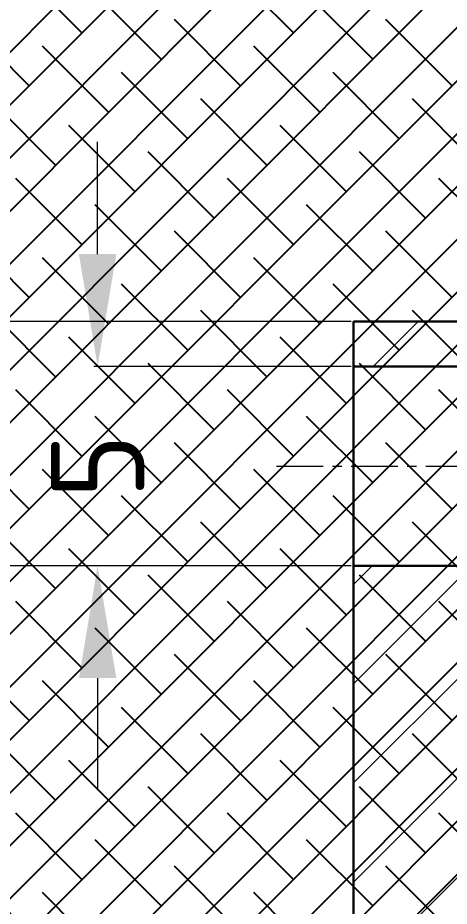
# Model space of a CAD drawing. Header units: inches. Extents: x 975 to 1816, y 133 to 420.
# Drawn here: x 1703.82 to 1715.37, y 279.3 to 303.05 of the extents above; entities that cross this region are included whole.
import ezdxf

# ---------------------------------------------------------------- set-up
doc = ezdxf.new("R2010")
doc.units = ezdxf.units.IN
doc.header["$MEASUREMENT"] = 0
doc.linetypes.add('CENTER', pattern=[2, 1.25, -0.25, 0.25, -0.25])
doc.layers.get('0').update_dxf_attribs({"lineweight": 30})
doc.layers.add('Center', color=1, linetype='CENTER', lineweight=18)
doc.layers.add('Light continous', color=4, linetype='Continuous', lineweight=18)
doc.layers.add('FORMAT', color=7, linetype='Continuous')
doc.styles.add('TCVN', font='tcvn+7284-2003r.ttf', dxfattribs={"height": 2.5})
doc.dimstyles.new('TCVN', dxfattribs={"dimtxt": 2.5, "dimasz": 3, "dimexe": 0.1, "dimexo": 0.0625, "dimgap": 0.09, "dimtad": 0, "dimtoh": 1, "dimdec": 0, "dimzin": 0, "dimdsep": 46, "dimtxsty": 'TCVN', "dimcen": 0.09, "dimclrd": 2, "dimclre": 2, "dimclrt": 1, "dimadec": 0, "dimazin": 0, "dimtfac": 1, "dimtdec": 0, "dimtofl": 0, "dimtmove": 0, "dimatfit": 3, "dimfxl": 1, "dimtolj": 1, "dimtzin": 0, "dimlwd": 18, "dimlwe": 18, "dimarcsym": 0})

# ---------------------------------------------------------------- blocks, each defined once
blk = doc.blocks.new('*D100')
at = {"layer": 'Center', "color": 2, "linetype": 'Continuous', "lineweight": 18, "transparency": 16777216}
blk.add_line((1703.993277180849, 314.5458163158758), (1690.253724465533, 300.8062636005611), dxfattribs=at)
for start, end in [(143.8721576428001, 173.069742634752), (186.930257365248, 216.1278423571999)]:
    blk.add_arc((1704.037471354673, 314.5900104897), 19.39316179093876, start, end, dxfattribs=at)
at = {"layer": 'Center', "color": 2, "transparency": 16777216}
for points in [[(1687.99370673232, 326.3491518538538), (1688.753387677862, 325.6988558743336), (1690.324435143652, 328.3030467007202)], [(1688.753387677862, 303.4811651050664), (1687.99370673232, 302.8308691255462), (1690.324435143652, 300.8769742786798)]]:
    blk.add_solid(points, dxfattribs=at)
at = {"layer": 'Defpoints', "color": 0, "transparency": 16777216}
for p in [(1687.338960388345, 331.2885214560271), (1720.735982321001, 331.2885214560271), (1690.605511206573, 328.021970637799), (1717.469431502773, 328.021970637799), (1685.305115527403, 319.6093301059493)]:
    blk.add_point(p, dxfattribs=at)
at = {"layer": 'Center', "color": 1, "transparency": 16777216, "insert": (1684.644309563733, 314.5900104896994), "char_height": 2.5, "attachment_point": 5, "rotation": 90, "style": 'TCVN'}
blk.add_mtext('\\A1;90°', dxfattribs=at)
blk = doc.blocks.new('*D101')
at = {"layer": 'Center', "color": 2, "linetype": 'Continuous', "lineweight": 18, "transparency": 16777216}
for p, q in [((1705.960697094886, 296.7275041170869), (1705.960697094886, 299.7275041170869)), ((1712.746624588224, 293.7275041170869), (1705.860697094887, 293.7275041170869)), ((1712.746624588224, 288.39732977834), (1705.860697094887, 288.39732977834)), ((1705.960697094886, 285.39732977834), (1705.960697094886, 282.39732977834))]:
    blk.add_line(p, q, dxfattribs=at)
at = {"layer": 'Center', "color": 2, "transparency": 16777216}
for points in [[(1705.460697094886, 296.7275041170869), (1706.460697094886, 296.7275041170869), (1705.960697094886, 293.7275041170869)], [(1705.460697094886, 285.39732977834), (1706.460697094886, 285.39732977834), (1705.960697094886, 288.39732977834)]]:
    blk.add_solid(points, dxfattribs=at)
at = {"layer": 'Defpoints', "color": 0, "transparency": 16777216}
for p in [(1712.809124588224, 293.7275041170869), (1705.960697094886, 288.39732977834), (1712.809124588224, 288.39732977834)]:
    blk.add_point(p, dxfattribs=at)
at = {"layer": 'Center', "color": 1, "transparency": 16777216, "insert": (1705.960697094886, 291.0624169477128), "char_height": 2.5, "attachment_point": 5, "rotation": 90, "style": 'TCVN'}
blk.add_mtext('\\A1;5', dxfattribs=at)
blk = doc.blocks.new('*D102')
at = {"layer": 'Center', "color": 2, "linetype": 'Continuous', "lineweight": 18, "transparency": 16777216}
for p, q in [((1712.746624588224, 294.9255789259865), (1688.680572402831, 294.9255789259865)), ((1688.780572402831, 291.9255789259865), (1688.780572402831, 281.0655789259869)), ((1688.780572402831, 261.0513277966219), (1688.780572402831, 271.785578925987)), ((1712.746624588224, 258.0513277966219), (1688.680572402831, 258.0513277966219))]:
    blk.add_line(p, q, dxfattribs=at)
at = {"layer": 'Center', "color": 2, "transparency": 16777216}
for points in [[(1688.280572402831, 291.9255789259865), (1689.280572402831, 291.9255789259865), (1688.780572402831, 294.9255789259865)], [(1688.280572402831, 261.0513277966219), (1689.280572402831, 261.0513277966219), (1688.780572402831, 258.0513277966219)]]:
    blk.add_solid(points, dxfattribs=at)
at = {"layer": 'Defpoints', "color": 0, "transparency": 16777216}
for p in [(1712.809124588224, 294.9255789259865), (1688.780572402831, 258.0513277966219), (1712.809124588224, 258.0513277966219)]:
    blk.add_point(p, dxfattribs=at)
at = {"layer": 'Center', "color": 1, "transparency": 16777216, "insert": (1688.780572402831, 276.4255789259864), "char_height": 2.5, "width": 27.69699310960618, "attachment_point": 5, "rotation": 90, "style": 'TCVN'}
blk.add_mtext('\\A1;{\\fTCVN 7284|b0|i0|c163|p34;%%C}37 {\\H0.7x;\\S+2^ -1;}', dxfattribs=at)
blk = doc.blocks.new('*D73')
at = {"layer": 'Center', "color": 2, "linetype": 'Continuous', "lineweight": 18, "transparency": 16777216}
for p, q in [((1712.746624588224, 288.39732977834), (1695.895039697366, 288.39732977834)), ((1695.995039697365, 285.39732977834), (1695.995039697365, 277.8014543521632)), ((1695.995039697365, 260.9255789259865), (1695.995039697365, 268.5214543521632)), ((1712.746624588224, 257.9255789259865), (1695.895039697366, 257.9255789259865))]:
    blk.add_line(p, q, dxfattribs=at)
at = {"layer": 'Center', "color": 2, "transparency": 16777216}
for points in [[(1695.495039697365, 285.39732977834), (1696.495039697365, 285.39732977834), (1695.995039697365, 288.39732977834)], [(1695.495039697365, 260.9255789259865), (1696.495039697365, 260.9255789259865), (1695.995039697365, 257.9255789259865)]]:
    blk.add_solid(points, dxfattribs=at)
at = {"layer": 'Defpoints', "color": 0, "transparency": 16777216}
for p in [(1712.809124588224, 288.39732977834), (1695.995039697365, 257.9255789259865), (1712.809124588224, 257.9255789259865)]:
    blk.add_point(p, dxfattribs=at)
at = {"layer": 'Center', "color": 1, "transparency": 16777216, "insert": (1695.995039697365, 273.1614543521627), "char_height": 2.5, "width": 24.72463435080612, "attachment_point": 5, "rotation": 90, "style": 'TCVN'}
blk.add_mtext('\\A1;{\\fTCVN 7284|b0|i0|c163|p34;%%C}30 {\\H0.7x;\\S+2^ -1;}', dxfattribs=at)

msp = doc.modelspace()

# ---------------------------------------------------------------- hatches: boundary and pattern name
at = {"layer": 'FORMAT'}
h = msp.add_hatch(dxfattribs=at)
h.set_pattern_fill('ANSI38', color=3, scale=8)
h.set_pattern_definition([(45, (0, 0), (-0.7071067811865476, 0.7071067811865476), []), (135, (0, 0), (-2.121320343559642, 0.7071067811865477), [2.5, -1.5])])
edge = h.paths.add_edge_path()
edge.add_spline(control_points=[(1730.452168088757, 297.7485023973689), (1730.285728528247, 296.4317459993408), (1730.085800298704, 295.1202244110278), (1729.621823278118, 292.5073804681757), (1729.357993544905, 291.2076988358901), (1729.064970101623, 289.9144644752643)], knot_values=[0, 0, 0, 0, 0.5, 0.5, 1, 1, 1, 1], degree=3, periodic=0)
edge.add_spline(control_points=[(1731.444273930099, 297.6230990498253), (1731.187652586418, 295.5928858293191), (1730.851973402571, 293.5742801988937), (1730.316667427846, 290.9446582254028), (1730.181809548154, 290.3182525334884), (1730.03301554998, 289.661618337234)], knot_values=[0, 0, 0, 0, 0.7611547269163046, 0.7611547269163046, 1, 1, 1, 1], degree=3, periodic=0)
edge.add_spline(control_points=[(1730.943895520978, 303.1019862424736), (1730.84376415432, 301.3190053810437), (1730.677951474604, 299.534746707148), (1730.452168088757, 297.7485023973689)], knot_values=[0, 0, 0, 0, 1, 1, 1, 1], degree=3, periodic=0)
edge.add_spline(control_points=[(1731.942322294953, 303.0459150643984), (1731.850643965292, 301.4134525039714), (1731.704708218227, 299.7809783358074), (1731.487945774758, 297.9730808471183), (1731.466393346268, 297.7980927993427), (1731.444273930099, 297.6230990498254)], knot_values=[0, 0, 0, 0, 0.9032119227651163, 0.9032119227651163, 1, 1, 1, 1], degree=3, periodic=0)
edge.add_spline(control_points=[(1729.064970084637, 289.9144644908318), (1729.00875471087, 289.6662794678522), (1728.950662141649, 289.4221722932974), (1728.860428501862, 289.0617890820162), (1728.829835436077, 288.9426261091235), (1728.767572244957, 288.7062217248888), (1728.735795601367, 288.5886021098069), (1728.639777064063, 288.242203693661), (1728.574800492607, 288.0195995710824), (1728.442989047243, 287.5903208000569), (1728.376148732474, 287.3836367716834), (1728.24099887523, 286.9867790794526), (1728.173973679667, 286.8004028724715), (1728.042574368979, 286.4533024840868), (1727.978106580781, 286.2923266551946), (1727.885056615959, 286.0725518880266), (1727.854648379764, 286.0029384228861), (1727.796753487964, 285.8744786658239), (1727.769107637001, 285.8152442482717), (1727.690933150726, 285.6536993831475), (1727.645032955445, 285.5672158907809), (1727.608868441137, 285.5080197645573)], knot_values=[0, 0, 0, 0, 0.1249999999999986, 0.1249999999999986, 0.1874999999999983, 0.1874999999999983, 0.2499999999999986, 0.2499999999999986, 0.3749999999999991, 0.3749999999999991, 0.4999999999999997, 0.4999999999999997, 0.6250000000000001, 0.6250000000000001, 0.7500000000000008, 0.7500000000000008, 0.8125000000000006, 0.8125000000000006, 0.8750000000000002, 0.8750000000000002, 1, 1, 1, 1], degree=3, periodic=0)
edge.add_line((1730.03301554998, 289.661618337234), (1728.462220156882, 284.986684124843))
edge.add_spline(control_points=[(1727.605402175632, 285.5023985671252), (1727.557193921368, 285.4249680820809), (1727.518475217396, 285.3641591362089), (1727.478755738532, 285.3020727128484), (1727.468578660768, 285.2862561287184), (1727.454864175001, 285.2649118179153), (1727.451351042549, 285.2594189728033), (1727.451302315938, 285.2592702267382)], knot_values=[0, 0, 0, 0, 0.5000000000000004, 0.5000000000000004, 0.7500000000000002, 0.7500000000000002, 1, 1, 1, 1], degree=3, periodic=0)
edge.add_arc((1658.490222768749, 307.8497144500652), 72.56692540352682, 341.1173419541656, 341.8621086135195)
edge.add_line((1728.462220156882, 284.986684124843), (1728.251291180215, 284.494075999816))
edge.add_spline(control_points=[(1729.071383465929, 276.4255789259864), (1729.071383465929, 277.0466073236352), (1729.063026346527, 277.6675955553404), (1729.013491826943, 279.4805227463826), (1728.947704350939, 280.6194315576828), (1728.802546006329, 282.1071865056766), (1728.742465303957, 282.5824702548135), (1728.621950072725, 283.3029313427652), (1728.565793675596, 283.5753490219801), (1728.458531458113, 283.9703488214949), (1728.413823501603, 284.1108471895071), (1728.325705273656, 284.3256275326477), (1728.291266131061, 284.4013654954591), (1728.24677367561, 284.4805869758448)], knot_values=[4.712388980384691, 4.712388980384691, 4.712388980384691, 4.712388980384691, 4.950250056017024, 4.950250056017024, 5.42597220728169, 5.42597220728169, 5.690322979608749, 5.690322979608749, 5.889810372456337, 5.889810372456337, 6.015113336760721, 6.015113336760721, 6.084076073760992, 6.084076073760992, 6.084076073760992, 6.084076073760992], degree=3, periodic=0)
edge.add_line((1727.115383119308, 284.1768467941259), (1727.201383465929, 284.1455452278196))
edge.add_arc((1727.810383465929, 284.1395571414383), 0.6960000000000092, 161.1173419541656, 176.9287885074022)
edge.add_ellipse((1727.201383465929, 276.4255789259864), major_axis=(0, 7.71996630183321), ratio=0.112694792436266, start_angle=270.0000000000001, end_angle=360)
edge.add_spline(control_points=[(1731.033987067025, 319.4265579697214), (1731.39235207294, 317.2823425329743), (1731.657179790118, 315.126611109869), (1731.998056084112, 310.8030750300663), (1732.07370019949, 308.6431508646977), (1732.043951895319, 305.3385587680983), (1732.006678516387, 304.1918687746274), (1731.942322294953, 303.0459150643986)], knot_values=[0, 0, 0, 0, 0.3949640846078797, 0.3949640846078797, 0.7899281692157595, 0.7899281692157595, 1, 1, 1, 1], degree=3, periodic=0)
edge.add_spline(control_points=[(1730.047667521194, 319.2617133352606), (1730.271490573421, 317.9225065607037), (1730.458238117056, 316.5794702053292), (1730.757567263568, 313.8857677618071), (1730.870125103469, 312.5341157867297), (1731.09473313339, 308.4864405413603), (1731.094972981414, 305.7921344901384), (1730.943895520978, 303.1019862424736)], knot_values=[0, 0, 0, 0, 0.25, 0.25, 0.5, 0.5, 1, 1, 1, 1], degree=3, periodic=0)
edge.add_spline(control_points=[(1730.415832114824, 324.1063614541841), (1730.567079125897, 322.5627148088056), (1730.769116999632, 321.0260138789384), (1731.039952128059, 319.3908141477153)], knot_values=[0, 0, 0, 0, 1, 1, 1, 1], degree=3, periodic=0)
edge.add_spline(control_points=[(1729.420597900713, 324.0088480752946), (1729.573992060657, 322.4432873495743), (1729.778917676848, 320.884596522938), (1730.035825746592, 319.3328326128408)], knot_values=[0, 0, 0, 0, 1, 1, 1, 1], degree=3, periodic=0)
edge.add_spline(control_points=[(1730.087001657998, 329.947222613134), (1730.11249440342, 328.2091087121554), (1730.202631608167, 326.4719449526593), (1730.375399089651, 324.5288053732068), (1730.395140980326, 324.3175391111764), (1730.415832170847, 324.1063608824684)], knot_values=[0, 0, 0, 0, 0.8912346507950675, 0.8912346507950675, 1, 1, 1, 1], degree=3, periodic=0)
edge.add_spline(control_points=[(1729.087109199648, 329.9325572889133), (1729.116121048813, 327.9545083384424), (1729.227675506045, 325.977850755161), (1729.42059790072, 324.00884807529)], knot_values=[0, 0, 0, 0, 1, 1, 1, 1], degree=3, periodic=0)
edge.add_spline(control_points=[(1730.079887076288, 331.2305217066213), (1730.078424643336, 330.8045252588819), (1730.080704836419, 330.3765444824926), (1730.087001657998, 329.9472226131334)], knot_values=[0, 0, 0, 0, 1, 1, 1, 1], degree=3, periodic=0)
edge.add_spline(control_points=[(1729.079892968877, 331.2339546562204), (1729.079151696361, 331.018027178641), (1729.079357268131, 330.8015369130495), (1729.081739373706, 330.3676833038632), (1729.083915356455, 330.1503158378169), (1729.087109199648, 329.9325572889133)], knot_values=[0, 0, 0, 0, 0.5, 0.5, 1, 1, 1, 1], degree=3, periodic=0)
edge.add_line((1730.083564730231, 333.5106545921726), (1730.083564730231, 330.6042738685636))
edge.add_line((1729.083564730231, 333.5106545921726), (1729.083564730231, 330.6042738685636))
edge.add_line((1730.083564730231, 334.8286068212563), (1730.083564730231, 333.5106545921726))
edge.add_line((1729.083564730231, 334.8286068212563), (1729.083564730231, 333.5106545921726))
edge.add_arc((1728.648564730231, 334.8286068212563), 1.434999999999832, 0, 90)
edge.add_arc((1728.648564730231, 334.8286068212563), 0.4350000000000591, 0, 90)
edge.add_line((1727.440568421436, 336.2636068212562), (1728.648564730231, 336.2636068212562))
edge.add_line((1727.440568421436, 335.2636068212562), (1728.648564730231, 335.2636068212562))
edge.add_line((1727.440568421436, 336.2636068212562), (1726.472297121903, 335.5135081827984))
edge.add_line((1727.080318793111, 333.8677785887822), (1727.440568421436, 335.2636068212562))
edge.add_line((1726.112047493578, 334.1176799503243), (1726.472297121903, 335.5135081827984))
edge.add_arc((1725.395526731924, 334.3026069578656), 0.739999999999968, 270, 345.5283246509554)
edge.add_arc((1725.395526731924, 334.3026069578656), 1.740000000000009, 270, 345.5283246509554)
edge.add_line((1723.811896819161, 332.5626069578656), (1725.395526731924, 332.5626069578656))
edge.add_line((1723.811896819161, 333.5626069578656), (1725.395526731924, 333.5626069578656))
edge.add_arc((1723.811896819161, 328.2126069578656), 4.350000000000023, 90, 134.9999999999954)
edge.add_arc((1723.811896819161, 328.2126069578656), 5.35000000000003, 90, 134.9999999999954)
edge.add_line((1716.762324721585, 328.7290774189854), (1720.028875539814, 331.9956282372135))
edge.add_line((1717.469431502772, 328.0219706377989), (1720.735982321, 331.288521456027))
edge.add_arc((1714.39351700461, 331.0978851359604), 4.349999999999978, 270, 314.9999999999954)
edge.add_arc((1714.39351700461, 331.0978851359604), 3.349999999999943, 270, 314.9999999999954)
edge.add_line((1693.681425704733, 327.7478851359604), (1714.39351700461, 327.7478851359604))
edge.add_line((1693.681425704733, 326.7478851359604), (1714.39351700461, 326.7478851359604))
edge.add_line((1687.338960388344, 331.288521456027), (1690.605511206572, 328.0219706377989))
edge.add_line((1688.04606716953, 331.9956282372135), (1691.312617987758, 328.7290774189854))
edge.add_arc((1693.681425704733, 331.0978851359604), 3.350000000000017, 225.0000000000046, 270)
edge.add_arc((1693.681425704733, 331.0978851359604), 4.350000000000018, 225.0000000000046, 270)
edge.add_arc((1684.263045890182, 328.2126069578656), 5.35000000000005, 45.0000000000046, 90)
edge.add_arc((1684.263045890182, 328.2126069578656), 4.350000000000023, 45.0000000000046, 90)
edge.add_line((1676.796950624953, 332.5626069578656), (1684.263045890182, 332.5626069578656))
edge.add_line((1676.796950624953, 333.5626069578656), (1684.263045890182, 333.5626069578656))
edge.add_line((1675.441886476086, 335.6452887170734), (1676.112973252308, 334.0201623549606))
edge.add_line((1674.517592729269, 336.2636068212562), (1675.441886476086, 335.6452887170734))
edge.add_line((1673.275984781891, 336.2636068212562), (1674.517592729269, 336.2636068212562))
edge.add_line((1673.275984781891, 335.2636068212562), (1674.517592729269, 335.2636068212562))
edge.add_line((1674.517592729269, 335.2636068212562), (1675.18867950549, 333.6384804591435))
edge.add_arc((1676.796950624953, 334.3026069578656), 1.740000000000018, 202.4379021304501, 270)
edge.add_arc((1676.796950624953, 334.3026069578656), 0.7399999999999927, 202.4379021304501, 270)
edge.add_line((1673.275984781891, 335.2636068212562), (1673.275984781891, 336.2636068212562))
edge.add_line((1674.517592729269, 216.5875510307164), (1673.275984781891, 216.5875510307164))
edge.add_line((1674.517592729269, 216.5875510307164), (1675.441886476086, 217.2058691348993))
edge.add_line((1676.112973252308, 218.830995497012), (1675.441886476086, 217.2058691348993))
edge.add_line((1684.263045890182, 219.2885508941071), (1676.796950624953, 219.2885508941071))
edge.add_arc((1676.796950624953, 218.5485508941071), 0.7400000000000377, 90, 157.5620978695499)
edge.add_arc((1676.796950624953, 218.5485508941071), 1.740000000000009, 90, 157.5620978695499)
edge.add_line((1675.18867950549, 219.2126773928291), (1674.517592729269, 217.5875510307164))
edge.add_line((1674.517592729269, 217.5875510307164), (1673.275984781891, 217.5875510307164))
edge.add_line((1673.275984781891, 216.5875510307164), (1673.275984781891, 217.5875510307164))
edge.add_line((1684.263045890182, 220.2885508941071), (1676.796950624953, 220.2885508941071))
edge.add_arc((1684.263045890182, 224.6385508941071), 5.35000000000009, 270, 314.9999999999954)
edge.add_arc((1684.263045890182, 224.6385508941071), 4.350000000000023, 270, 314.9999999999954)
edge.add_line((1691.312617987758, 224.1220804329873), (1688.04606716953, 220.8555296147591))
edge.add_line((1690.605511206572, 224.8291872141738), (1687.338960388344, 221.5626363959456))
edge.add_arc((1693.681425704733, 221.7532727160123), 4.350000000000018, 90, 134.9999999999954)
edge.add_arc((1693.681425704733, 221.7532727160123), 3.350000000000018, 90, 134.9999999999954)
edge.add_line((1714.39351700461, 226.1032727160123), (1693.681425704733, 226.1032727160123))
edge.add_line((1714.39351700461, 225.1032727160123), (1693.681425704733, 225.1032727160123))
edge.add_arc((1714.39351700461, 221.7532727160123), 4.349999999999994, 45.0000000000046, 90)
edge.add_arc((1714.39351700461, 221.7532727160123), 3.350000000000037, 45.0000000000046, 90)
edge.add_line((1720.735982321, 221.5626363959456), (1717.469431502772, 224.8291872141738))
edge.add_line((1720.028875539814, 220.8555296147591), (1716.762324721585, 224.1220804329873))
edge.add_arc((1723.811896819161, 224.6385508941071), 4.349999999999999, 225.0000000000046, 270)
edge.add_arc((1723.811896819161, 224.6385508941071), 5.349999999999941, 225.0000000000046, 270)
edge.add_line((1725.395526731924, 219.2885508941071), (1723.811896819161, 219.2885508941071))
edge.add_line((1725.395526731924, 220.2885508941071), (1723.811896819161, 220.2885508941071))
edge.add_arc((1725.395526731924, 218.5485508941071), 1.740000000000009, 14.47167534904301, 90)
edge.add_line((1726.472297121903, 217.3376496691743), (1726.112047493578, 218.7334779016484))
edge.add_arc((1725.395526731924, 218.5485508941071), 0.739999999999974, 14.47167534904301, 90)
edge.add_line((1727.440568421436, 217.5875510307164), (1727.080318793111, 218.9833792631905))
edge.add_line((1726.472297121903, 217.3376496691743), (1727.440568421436, 216.5875510307164))
edge.add_line((1728.648564730231, 216.5875510307164), (1727.440568421436, 216.5875510307164))
edge.add_arc((1728.648564730231, 218.0225510307164), 1.434692543192909, 270, 360)
edge.add_line((1728.648564730231, 217.5875510307164), (1727.440568421436, 217.5875510307164))
at = {"layer": 'Light continous'}
h = msp.add_hatch(dxfattribs=at)
h.set_pattern_fill('ANSI31', color=3, scale=15)
h.set_pattern_definition([(45, (914.7021539535048, -64.73133191129983), (-1.325825214724777, 1.325825214724777), [])])
edge = h.paths.add_edge_path()
edge.add_ellipse((1727.201383465929, 276.4255789259864), major_axis=(0, -7.719966301833181), ratio=0.1126947924362516, start_angle=87.58070181422048, end_angle=88.59835657849366)
edge.add_ellipse((1727.201383465929, 276.4255789259864), major_axis=(0, -7.719966301833181), ratio=0.1126947924362516, start_angle=88.59835657849366, end_angle=90)
edge.add_ellipse((1727.201383465929, 276.4255789259864), major_axis=(0, 7.71996630183321), ratio=0.112694792436266, start_angle=270.0000000000001, end_angle=288.3731909364024)
edge.add_ellipse((1727.201383465929, 276.4255789259864), major_axis=(0, 7.71996630183321), ratio=0.112694792436266, start_angle=288.3731909364024, end_angle=301.4446516025758)
edge.add_ellipse((1727.201383465929, 276.4255789259864), major_axis=(0, 7.71996630183321), ratio=0.112694792436266, start_angle=301.4446516025758, end_angle=317.2046390429295)
edge.add_ellipse((1727.201383465929, 276.4255789259864), major_axis=(0, 7.71996630183321), ratio=0.112694792436266, start_angle=317.2046390429295, end_angle=317.9043040917751)
edge.add_ellipse((1727.201383465929, 276.4255789259864), major_axis=(0, 7.71996630183321), ratio=0.112694792436266, start_angle=317.9043040917751, end_angle=360)
edge.add_line((1727.201383465929, 284.1455452278196), (1727.115383119308, 284.1768467941259))
edge.add_arc((1727.810383465929, 284.1395571414379), 0.6959999999999927, 161.1173419541616, 176.928788507363, ccw=False)
edge.add_arc((1658.490222768751, 307.8497144500651), 72.56692540352392, 341.1173419541672, 341.8621086135162)
edge.add_spline(control_points=[(1727.451302315938, 285.2592702267382), (1727.474582064779, 285.3303355230114), (1727.486074921179, 285.4031567000386), (1727.485693603808, 285.5522800155727), (1727.473690679046, 285.6254668128844), (1727.43841644743, 285.7312966086412), (1727.423750868912, 285.7657549237248), (1727.389555856706, 285.831148719724), (1727.369935719322, 285.8623781968751), (1727.325566127167, 285.9218534145823), (1727.300756350585, 285.9500722309597), (1727.247496497925, 286.001660784127), (1727.218876398809, 286.0252854472399), (1727.188214739842, 286.0466844765836)], knot_values=[0, 0, 0, 0, 0.249999999999997, 0.249999999999997, 0.499999999999994, 0.499999999999994, 0.6249999999999954, 0.6249999999999954, 0.749999999999997, 0.749999999999997, 0.8749999999999984, 0.8749999999999984, 1, 1, 1, 1], degree=3, periodic=0)
edge.add_line((1727.188214739841, 286.0466844765842), (1725.222311884395, 287.4187045671945))
edge.add_line((1725.222311884395, 287.4187045671945), (1723.820085939107, 288.3973297783398))
edge.add_line((1723.820085939107, 288.3973297783398), (1712.809124588223, 288.3973297783398))
edge.add_line((1712.809124588223, 288.3973297783398), (1712.809124588223, 257.9255789259864))
edge.add_line((1712.809124588223, 257.9255789259864), (1718.493039624474, 257.9255789259864))
edge.add_spline(control_points=[(1718.493039624473, 257.9255789259864), (1718.493039624473, 257.9255789259864), (1718.601627989539, 257.4127239359236), (1718.620774147774, 257.3233257198821)], knot_values=[0.942534794067502, 0.942534794067502, 0.942534794067502, 0.942534794067502, 1, 1, 1, 1], degree=3, periodic=0)
edge.add_line((1718.620774147774, 257.3233257198821), (1722.462124246496, 257.3233257198821))
edge.add_spline(control_points=[(1722.462124246496, 257.3233257198821), (1722.84817658314, 257.3233257198821), (1723.229872869399, 257.3489039736324), (1723.98490226123, 257.4491681678994), (1724.358234285682, 257.5238604566341), (1724.91188599196, 257.6731638511197), (1725.095375501068, 257.7291620760696), (1725.460177548388, 257.8539414621325), (1725.640559867829, 257.9224296531829), (1726.172747674932, 258.1449278072781), (1726.516880849462, 258.3163168613918), (1726.850230022273, 258.5110339270166)], knot_values=[0, 0, 0, 0, 0.2499999999999989, 0.2499999999999989, 0.4999999999999979, 0.4999999999999979, 0.6249999999999976, 0.6249999999999976, 0.7499999999999972, 0.7499999999999972, 1, 1, 1, 1], degree=3, periodic=0)
edge.add_line((1726.850230022276, 258.5110339270182), (1729.044586736509, 259.7928091200567))
edge.add_spline(control_points=[(1729.044586736509, 259.7928091200567), (1729.108137086111, 259.8299303688945), (1729.164268830414, 259.8759068468489), (1729.237461172191, 259.9580080260734), (1729.259649872215, 259.9872814218765), (1729.29886496452, 260.0483750830761), (1729.316044917689, 260.0803641763612), (1729.345448446579, 260.1472870073975), (1729.357581592177, 260.1821728783334), (1729.376007970249, 260.252471936401), (1729.382444009249, 260.2881806927792), (1729.389707558139, 260.360727580181), (1729.390485856492, 260.3977278921706), (1729.386241678918, 260.4706911874769), (1729.381270191182, 260.5069073430439), (1729.373389098789, 260.5428523968721)], knot_values=[0, 0, 0, 0, 0.2500000000000053, 0.2500000000000053, 0.3750000000000044, 0.3750000000000044, 0.5000000000000036, 0.5000000000000036, 0.6250000000000027, 0.6250000000000027, 0.7500000000000018, 0.7500000000000018, 0.8750000000000009, 0.8750000000000009, 1, 1, 1, 1], degree=3, periodic=0)
edge.add_arc((1658.490222768748, 245.001443401907), 72.56692540352702, 12.36663598651107, 18.88265804583249)
edge.add_arc((1727.810383465929, 268.7116007105348), 0.6960000000001352, 183.0712114926313, 198.8826580458324, ccw=False)
edge.add_line((1727.115383119308, 268.6743110578468), (1727.201383465928, 268.7056126241529))
edge.add_ellipse((1727.201383465929, 276.4255789259864), major_axis=(0, -7.719966301833181), ratio=0.1126947924362516, start_angle=0, end_angle=17.24185513258675)
edge.add_ellipse((1727.201383465929, 276.4255789259864), major_axis=(0, -7.719966301833181), ratio=0.1126947924362516, start_angle=17.24185513258675, end_angle=19.24770499734717)
edge.add_ellipse((1727.201383465929, 276.4255789259864), major_axis=(0, -7.719966301833181), ratio=0.1126947924362516, start_angle=19.24770499734717, end_angle=31.34690620829134)
edge.add_ellipse((1727.201383465929, 276.4255789259864), major_axis=(0, -7.719966301833181), ratio=0.1126947924362516, start_angle=31.34690620829134, end_angle=40.14877110717251)
edge.add_ellipse((1727.201383465929, 276.4255789259864), major_axis=(0, -7.719966301833181), ratio=0.1126947924362516, start_angle=40.14877110717251, end_angle=85.91605904660923)
edge.add_ellipse((1727.201383465929, 276.4255789259864), major_axis=(0, -7.719966301833181), ratio=0.1126947924362516, start_angle=85.91605904660923, end_angle=87.58070181422048)
h.paths.add_polyline_path([(1718.493039624473, 294.9255789259864), (1712.809124588223, 294.9255789259864), (1712.809124588223, 293.7275041170868), (1718.229294318724, 293.7275041170868, 0.002750767976428033)])

# ---------------------------------------------------------------- linework, layer by layer
for p, q in [((1718.493039624473, 294.9255789259864), (1712.809124588223, 294.9255789259864)), ((1712.809124588223, 257.9255789259864), (1712.809124588223, 294.9255789259864)), ((1712.809124588223, 258.0513277966218), (1712.809124588223, 294.903658185515)), ((1722.993564730232, 293.7275041170868), (1712.809124588223, 293.7275041170868)), ((1712.809124588223, 288.3973297783398), (1723.820085939107, 288.3973297783398))]:
    msp.add_line(p, q)
at = {"layer": 'Center'}
msp.add_line((1710.743792826856, 291.0624169477133), (1723.258997535993, 291.0624169477133), dxfattribs=at)

# ---------------------------------------------------------------- dimensions: what is measured, and where the dimension line sits
dim = msp.add_angular_dim_2l(base=(1685.305115527403, 319.6093301059493), line1=((1717.469431502772, 328.0219706377989), (1720.735982321, 331.288521456027)), line2=((1687.338960388344, 331.288521456027), (1690.605511206572, 328.0219706377989)), dimstyle='TCVN', dxfattribs=at)
dim.commit()
dim.dimension.update_dxf_attribs({"geometry": '*D100', "text_midpoint": (1684.644309563734, 314.5900104897)})
dim = msp.add_aligned_dim(p1=(1712.809124588223, 293.7275041170868), p2=(1712.809124588223, 288.3973297783398), distance=-6.8484274933371125, dimstyle='TCVN', dxfattribs=at)
dim.commit()
dim.dimension.update_dxf_attribs({"geometry": '*D101', "text_midpoint": (1705.960697094886, 291.0624169477128)})
dim = msp.add_linear_dim(base=(1688.780572402831, 258.0513277966219), p1=(1712.809124588223, 294.9255789259864), p2=(1712.809124588223, 258.0513277966218), angle=270, text='{\\fTCVN 7284|b0|i0|c163|p34;%%C}<> {\\H0.7x;\\S+2^ -1;}', dimstyle='TCVN', dxfattribs=at)
dim.commit()
dim.dimension.update_dxf_attribs({"geometry": '*D102', "text_midpoint": (1688.780572402831, 276.4255789259864), "dimtype": 161})
dim = msp.add_linear_dim(base=(1695.995039697365, 257.9255789259865), p1=(1712.809124588223, 288.3973297783398), p2=(1712.809124588223, 257.9255789259864), angle=90, text='{\\fTCVN 7284|b0|i0|c163|p34;%%C}<> {\\H0.7x;\\S+2^ -1;}', dimstyle='TCVN', dxfattribs=at)
dim.commit()
dim.dimension.update_dxf_attribs({"geometry": '*D73', "text_midpoint": (1695.995039697365, 273.1614543521627)})

doc.saveas('drawing.dxf')
